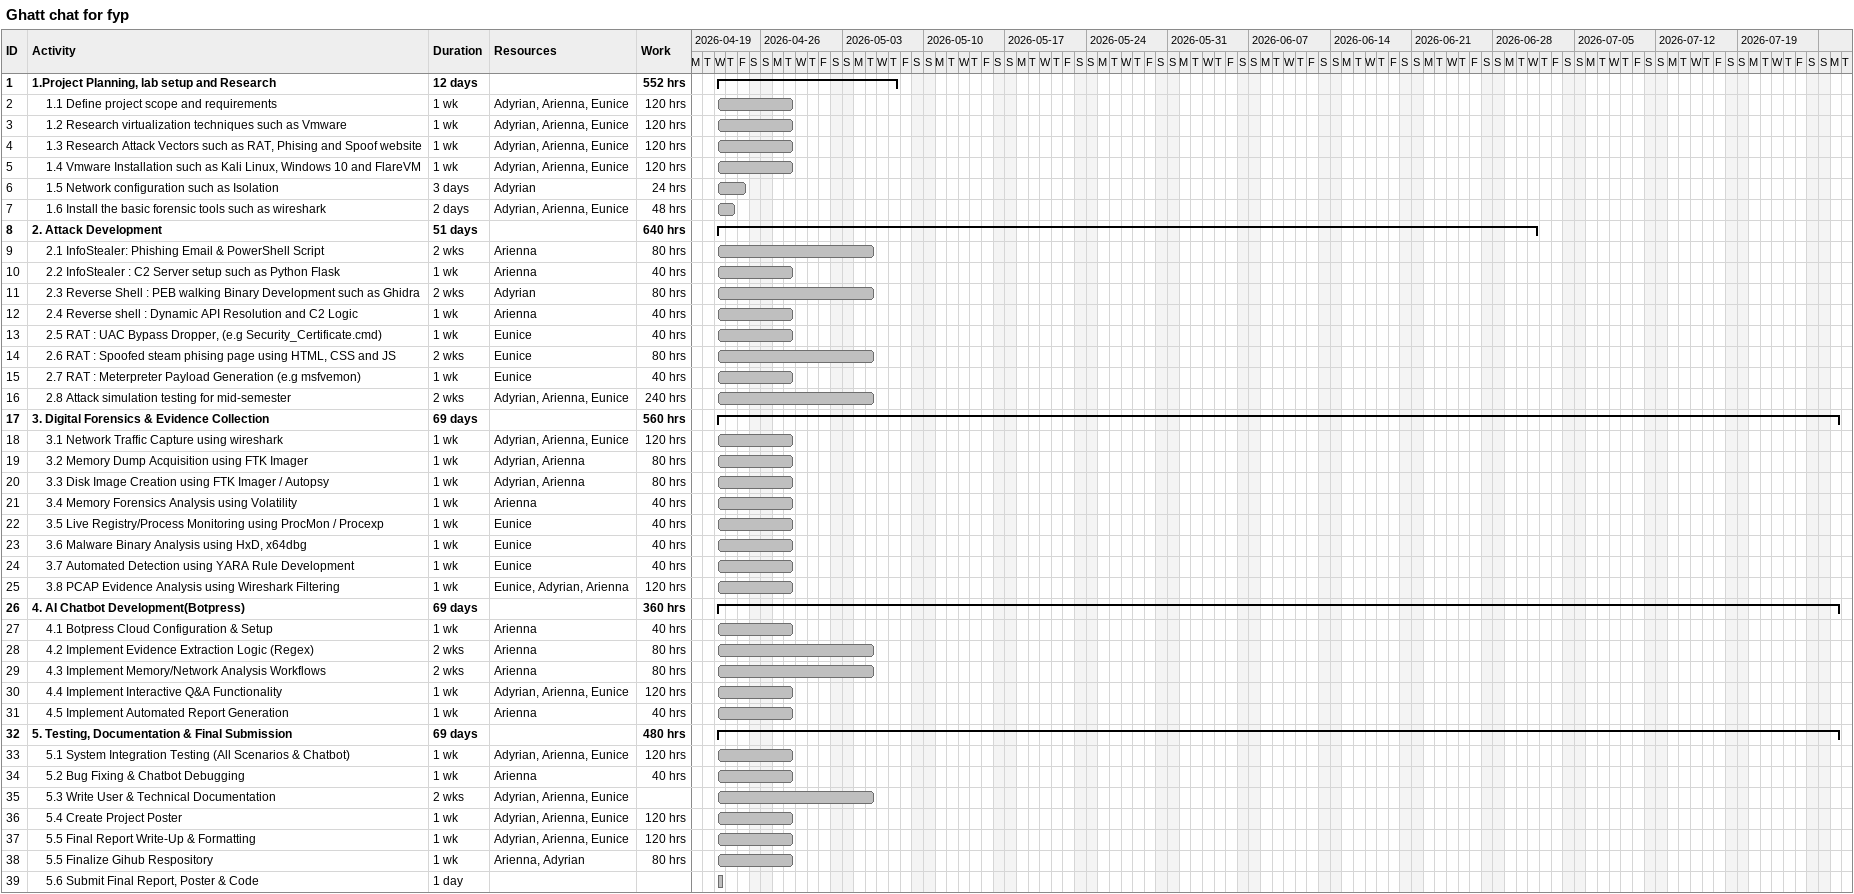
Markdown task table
Ghatt chat for fyp

| ID | Level | Task | Duration | Start | Finish | Resources | Work (h) |
|---|---|---|---|---|---|---|---|
| 1 | 1 | **1.Project Planning, lab setup and Research** | 12d | 2026-04-22 | 2026-05-07 |  | 552 |
| 2 | 2 | 1.1 Define project scope and requirements | 1w | 2026-04-22 | 2026-04-28 | Adyrian, Arienna, Eunice | 120 |
| 3 | 2 | 1.2 Research virtualization techniques such as Vmware | 1w | 2026-04-22 | 2026-04-28 | Adyrian, Arienna, Eunice | 120 |
| 4 | 2 | 1.3 Research Attack Vectors such as RAT, Phising and Spoof website | 1w | 2026-04-22 | 2026-04-28 | Adyrian, Arienna, Eunice | 120 |
| 5 | 2 | 1.4 Vmware Installation such as Kali Linux, Windows 10 and FlareVM | 1w | 2026-04-22 | 2026-04-28 | Adyrian, Arienna, Eunice | 120 |
| 6 | 2 | 1.5 Network configuration such as Isolation | 3d | 2026-04-22 | 2026-04-24 | Adyrian | 24 |
| 7 | 2 | 1.6 Install the basic forensic tools such as wireshark | 2d | 2026-04-22 | 2026-04-23 | Adyrian, Arienna, Eunice | 48 |
| 8 | 1 | **2. Attack Development** | 51d | 2026-04-22 | 2026-07-01 |  | 640 |
| 9 | 2 | 2.1 InfoStealer: Phishing Email & PowerShell Script | 2w | 2026-04-22 | 2026-05-05 | Arienna | 80 |
| 10 | 2 | 2.2 InfoStealer : C2 Server setup such as Python Flask | 1w | 2026-04-22 | 2026-04-28 | Arienna | 40 |
| 11 | 2 | 2.3 Reverse Shell : PEB walking Binary Development such as Ghidra | 2w | 2026-04-22 | 2026-05-05 | Adyrian | 80 |
| 12 | 2 | 2.4 Reverse shell : Dynamic API Resolution and C2 Logic | 1w | 2026-04-22 | 2026-04-28 | Arienna | 40 |
| 13 | 2 | 2.5 RAT : UAC Bypass Dropper, (e.g Security_Certificate.cmd) | 1w | 2026-04-22 | 2026-04-28 | Eunice | 40 |
| 14 | 2 | 2.6 RAT : Spoofed steam phising page using HTML, CSS and JS | 2w | 2026-04-22 | 2026-05-05 | Eunice | 80 |
| 15 | 2 | 2.7 RAT : Meterpreter Payload Generation (e.g msfvemon) | 1w | 2026-04-22 | 2026-04-28 | Eunice | 40 |
| 16 | 2 | 2.8 Attack simulation testing for mid-semester | 2w | 2026-04-22 | 2026-05-05 | Adyrian, Arienna, Eunice | 240 |
| 17 | 1 | **3. Digital Forensics & Evidence Collection** | 69d | 2026-04-22 | 2026-07-27 |  | 560 |
| 18 | 2 | 3.1 Network Traffic Capture using wireshark | 1w | 2026-04-22 | 2026-04-28 | Adyrian, Arienna, Eunice | 120 |
| 19 | 2 | 3.2 Memory Dump Acquisition using FTK Imager | 1w | 2026-04-22 | 2026-04-28 | Adyrian, Arienna | 80 |
| 20 | 2 | 3.3 Disk Image Creation using FTK Imager / Autopsy | 1w | 2026-04-22 | 2026-04-28 | Adyrian, Arienna | 80 |
| 21 | 2 | 3.4 Memory Forensics Analysis using Volatility | 1w | 2026-04-22 | 2026-04-28 | Arienna | 40 |
| 22 | 2 | 3.5 Live Registry/Process Monitoring using ProcMon / Procexp | 1w | 2026-04-22 | 2026-04-28 | Eunice | 40 |
| 23 | 2 | 3.6 Malware Binary Analysis using HxD, x64dbg | 1w | 2026-04-22 | 2026-04-28 | Eunice | 40 |
| 24 | 2 | 3.7 Automated Detection using YARA Rule Development | 1w | 2026-04-22 | 2026-04-28 | Eunice | 40 |
| 25 | 2 | 3.8 PCAP Evidence Analysis using Wireshark Filtering | 1w | 2026-04-22 | 2026-04-28 | Eunice, Adyrian, Arienna | 120 |
| 26 | 1 | **4. AI Chatbot Development(Botpress)** | 69d | 2026-04-22 | 2026-07-27 |  | 360 |
| 27 | 2 | 4.1 Botpress Cloud Configuration & Setup | 1w | 2026-04-22 | 2026-04-28 | Arienna | 40 |
| 28 | 2 | 4.2 Implement Evidence Extraction Logic (Regex) | 2w | 2026-04-22 | 2026-05-05 | Arienna | 80 |
| 29 | 2 | 4.3 Implement Memory/Network Analysis Workflows | 2w | 2026-04-22 | 2026-05-05 | Arienna | 80 |
| 30 | 2 | 4.4 Implement Interactive Q&A Functionality | 1w | 2026-04-22 | 2026-04-28 | Adyrian, Arienna, Eunice | 120 |
| 31 | 2 | 4.5 Implement Automated Report Generation | 1w | 2026-04-22 | 2026-04-28 | Arienna | 40 |
| 32 | 1 | **5. Testing, Documentation & Final Submission** | 69d | 2026-04-22 | 2026-07-27 |  | 480 |
| 33 | 2 | 5.1 System Integration Testing (All Scenarios & Chatbot) | 1w | 2026-04-22 | 2026-04-28 | Adyrian, Arienna, Eunice | 120 |
| 34 | 2 | 5.2 Bug Fixing & Chatbot Debugging | 1w | 2026-04-22 | 2026-04-28 | Arienna | 40 |
| 35 | 2 | 5.3 Write User & Technical Documentation | 2w | 2026-04-22 | 2026-05-05 | Adyrian, Arienna, Eunice |  |
| 36 | 2 | 5.4 Create Project Poster | 1w | 2026-04-22 | 2026-04-28 | Adyrian, Arienna, Eunice | 120 |
| 37 | 2 | 5.5 Final Report Write-Up & Formatting | 1w | 2026-04-22 | 2026-04-28 | Adyrian, Arienna, Eunice | 120 |
| 38 | 2 | 5.5 Finalize Gihub Respository | 1w | 2026-04-22 | 2026-04-28 | Arienna, Adyrian | 80 |
| 39 | 2 | 5.6 Submit Final Report, Poster & Code | 1d | 2026-04-22 | 2026-04-22 |  |  |
